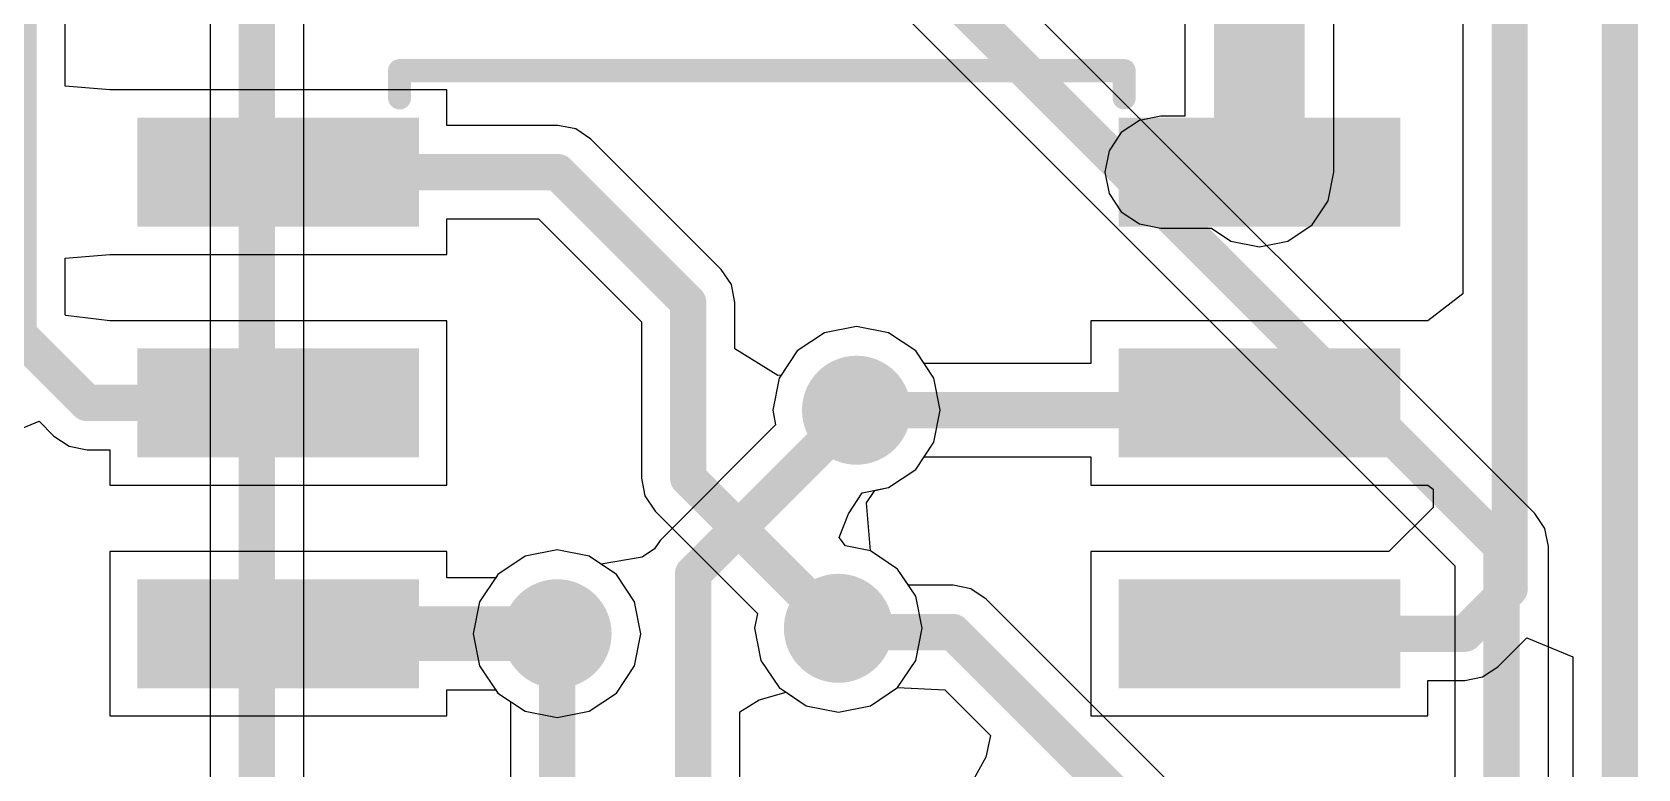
# Model space of a CAD drawing. Header units: millimetres. Extents: x -0.15 to 3.79, y -0.54 to 3.26.
# Drawn here: x 3.0518 to 3.3998, y 1.527 to 1.6866 of the extents above; entities that cross this region are included whole.
import ezdxf

# ---------------------------------------------------------------- set-up
doc = ezdxf.new("R2010")
doc.units = ezdxf.units.MM
doc.header["$MEASUREMENT"] = 0
for name, color, linetype in [('BottomLayer', 5, 'Continuous'), ('BottomSolder', 6, 'Continuous'), ('TopLayer', 1, 'Continuous'), ('TopOverlay', 2, 'Continuous'), ('TopPaste', 8, 'Continuous'), ('TopSolder', 216, 'Continuous'), ('ViaHoleLayer', 16, 'Continuous')]:
    doc.layers.add(name, color=color, linetype=linetype)

# ---------------------------------------------------------------- blocks, each defined once
blk = doc.blocks.new('14_SOIC_69')
at = {"layer": 'TopLayer'}
for points in [[(-0.13681, 0.16181), (-0.07579, 0.16181), (-0.07579, 0.13819), (-0.13681, 0.13819)], [(0.07579, 0.16181), (0.13681, 0.16181), (0.13681, 0.13819), (0.07579, 0.13819)], [(-0.13681, 0.11181), (-0.07579, 0.11181), (-0.07579, 0.08819), (-0.13681, 0.08819)], [(0.07579, 0.11181), (0.13681, 0.11181), (0.13681, 0.08819), (0.07579, 0.08819)], [(-0.13681, 0.06181), (-0.07579, 0.06181), (-0.07579, 0.03819), (-0.13681, 0.03819)], [(0.07579, 0.06181), (0.13681, 0.06181), (0.13681, 0.03819), (0.07579, 0.03819)], [(-0.13681, 0.01181), (-0.07579, 0.01181), (-0.07579, -0.01181), (-0.13681, -0.01181)], [(0.07579, 0.01181), (0.13681, 0.01181), (0.13681, -0.01181), (0.07579, -0.01181)], [(-0.13681, -0.03819), (-0.07579, -0.03819), (-0.07579, -0.06181), (-0.13681, -0.06181)], [(0.07579, -0.03819), (0.13681, -0.03819), (0.13681, -0.06181), (0.07579, -0.06181)], [(-0.13681, -0.08819), (-0.07579, -0.08819), (-0.07579, -0.11181), (-0.13681, -0.11181)], [(0.07579, -0.08819), (0.13681, -0.08819), (0.13681, -0.11181), (0.07579, -0.11181)], [(-0.13681, -0.13819), (-0.07579, -0.13819), (-0.07579, -0.16181), (-0.13681, -0.16181)], [(0.07579, -0.13819), (0.13681, -0.13819), (0.13681, -0.16181), (0.07579, -0.16181)]]:
    blk.add_hatch(color=1, dxfattribs=at).paths.add_polyline_path(points)
at = {"layer": 'TopOverlay'}
blk.add_hatch(color=2, dxfattribs=at).paths.add_polyline_path([(-0.072, 0.142), (-0.061, 0.142), (-0.061, 0.16), (-0.072, 0.16)])
at = {"layer": 'TopPaste'}
for points in [[(-0.13681, 0.16181), (-0.07579, 0.16181), (-0.07579, 0.13819), (-0.13681, 0.13819)], [(0.07579, 0.16181), (0.13681, 0.16181), (0.13681, 0.13819), (0.07579, 0.13819)], [(-0.13681, 0.11181), (-0.07579, 0.11181), (-0.07579, 0.08819), (-0.13681, 0.08819)], [(0.07579, 0.11181), (0.13681, 0.11181), (0.13681, 0.08819), (0.07579, 0.08819)], [(-0.13681, 0.06181), (-0.07579, 0.06181), (-0.07579, 0.03819), (-0.13681, 0.03819)], [(0.07579, 0.06181), (0.13681, 0.06181), (0.13681, 0.03819), (0.07579, 0.03819)], [(-0.13681, 0.01181), (-0.07579, 0.01181), (-0.07579, -0.01181), (-0.13681, -0.01181)], [(0.07579, 0.01181), (0.13681, 0.01181), (0.13681, -0.01181), (0.07579, -0.01181)], [(-0.13681, -0.03819), (-0.07579, -0.03819), (-0.07579, -0.06181), (-0.13681, -0.06181)], [(0.07579, -0.03819), (0.13681, -0.03819), (0.13681, -0.06181), (0.07579, -0.06181)], [(-0.13681, -0.08819), (-0.07579, -0.08819), (-0.07579, -0.11181), (-0.13681, -0.11181)], [(0.07579, -0.08819), (0.13681, -0.08819), (0.13681, -0.11181), (0.07579, -0.11181)], [(-0.13681, -0.13819), (-0.07579, -0.13819), (-0.07579, -0.16181), (-0.13681, -0.16181)], [(0.07579, -0.13819), (0.13681, -0.13819), (0.13681, -0.16181), (0.07579, -0.16181)]]:
    blk.add_hatch(color=8, dxfattribs=at).paths.add_polyline_path(points)
at = {"layer": 'TopSolder'}
for points in [[(-0.13681, 0.16181), (-0.07579, 0.16181), (-0.07579, 0.13819), (-0.13681, 0.13819)], [(0.07579, 0.16181), (0.13681, 0.16181), (0.13681, 0.13819), (0.07579, 0.13819)], [(-0.13681, 0.11181), (-0.07579, 0.11181), (-0.07579, 0.08819), (-0.13681, 0.08819)], [(0.07579, 0.11181), (0.13681, 0.11181), (0.13681, 0.08819), (0.07579, 0.08819)], [(-0.13681, 0.06181), (-0.07579, 0.06181), (-0.07579, 0.03819), (-0.13681, 0.03819)], [(0.07579, 0.06181), (0.13681, 0.06181), (0.13681, 0.03819), (0.07579, 0.03819)], [(-0.13681, 0.01181), (-0.07579, 0.01181), (-0.07579, -0.01181), (-0.13681, -0.01181)], [(0.07579, 0.01181), (0.13681, 0.01181), (0.13681, -0.01181), (0.07579, -0.01181)], [(-0.13681, -0.03819), (-0.07579, -0.03819), (-0.07579, -0.06181), (-0.13681, -0.06181)], [(0.07579, -0.03819), (0.13681, -0.03819), (0.13681, -0.06181), (0.07579, -0.06181)], [(-0.13681, -0.08819), (-0.07579, -0.08819), (-0.07579, -0.11181), (-0.13681, -0.11181)], [(0.07579, -0.08819), (0.13681, -0.08819), (0.13681, -0.11181), (0.07579, -0.11181)], [(-0.13681, -0.13819), (-0.07579, -0.13819), (-0.07579, -0.16181), (-0.13681, -0.16181)], [(0.07579, -0.13819), (0.13681, -0.13819), (0.13681, -0.16181), (0.07579, -0.16181)]]:
    blk.add_hatch(color=216, dxfattribs=at).paths.add_polyline_path(points)
at = {"layer": 'TopOverlay'}
for points, const_width in [([(-0.077, 0.172), (-0.077, 0.16609)], 0.005), ([(0.08, 0.172), (-0.077, 0.172)], 0.005), ([(0.08, 0.172), (0.08, 0.16609)], 0.005), ([(-0.149, 0.155), (-0.149, 0.145)], 0.00787), ([(-0.144, 0.15), (-0.149, 0.155)], 0.00787), ([(-0.144, 0.15), (-0.149, 0.145)], 0.00787), ([(-0.077, -0.16609), (-0.077, -0.172)], 0.005), ([(0.08, -0.16609), (0.08, -0.172)], 0.005), ([(0.08, -0.172), (-0.077, -0.172)], 0.005)]:
    blk.add_lwpolyline(points, dxfattribs=dict(at, const_width=const_width))
for points, const_width in [([(-0.07825, 0.172, 1), (-0.07575, 0.172, 1)], 0.0025), ([(-0.07825, 0.172, 1), (-0.07575, 0.172, 1)], 0.0025), ([(0.07875, 0.172, 1), (0.08125, 0.172, 1)], 0.0025), ([(0.07875, 0.172, 1), (0.08125, 0.172, 1)], 0.0025), ([(-0.07825, 0.16609, 1), (-0.07575, 0.16609, 1)], 0.0025), ([(0.07875, 0.16609, 1), (0.08125, 0.16609, 1)], 0.0025), ([(-0.15097, 0.155, 1), (-0.14703, 0.155, 1)], 0.00394), ([(-0.15097, 0.155, 1), (-0.14703, 0.155, 1)], 0.00394), ([(-0.14597, 0.15, 1), (-0.14203, 0.15, 1)], 0.00394), ([(-0.14597, 0.15, 1), (-0.14203, 0.15, 1)], 0.00394), ([(-0.15097, 0.145, 1), (-0.14703, 0.145, 1)], 0.00394), ([(-0.15097, 0.145, 1), (-0.14703, 0.145, 1)], 0.00394), ([(-0.07825, -0.16609, 1), (-0.07575, -0.16609, 1)], 0.0025), ([(0.07875, -0.16609, 1), (0.08125, -0.16609, 1)], 0.0025), ([(-0.07825, -0.172, 1), (-0.07575, -0.172, 1)], 0.0025), ([(-0.07825, -0.172, 1), (-0.07575, -0.172, 1)], 0.0025), ([(0.07875, -0.172, 1), (0.08125, -0.172, 1)], 0.0025), ([(0.07875, -0.172, 1), (0.08125, -0.172, 1)], 0.0025)]:
    blk.add_lwpolyline(points, format="xyb", close=True, dxfattribs=dict(at, const_width=const_width))

msp = doc.modelspace()

# ---------------------------------------------------------------- hatches: boundary and pattern name
at = {"layer": 'BottomLayer'}
h = msp.add_hatch(color=5, dxfattribs=at)
edge = h.paths.add_edge_path()
edge.add_arc((3.23047, 1.60468), 0.01181, 0, 360)
h = msp.add_hatch(color=5, dxfattribs=at)
edge = h.paths.add_edge_path()
edge.add_arc((3.22655, 1.55743), 0.01181, 0, 360)
h = msp.add_hatch(color=5, dxfattribs=at)
edge = h.paths.add_edge_path()
edge.add_arc((3.1656, 1.55625), 0.01181, 0, 360)
at = {"layer": 'BottomSolder'}
h = msp.add_hatch(color=6, dxfattribs=at)
edge = h.paths.add_edge_path()
edge.add_arc((3.23047, 1.60468), 0.00591, 0, 360)
h = msp.add_hatch(color=6, dxfattribs=at)
edge = h.paths.add_edge_path()
edge.add_arc((3.22655, 1.55743), 0.00591, 0, 360)
h = msp.add_hatch(color=6, dxfattribs=at)
edge = h.paths.add_edge_path()
edge.add_arc((3.1656, 1.55625), 0.00591, 0, 360)
at = {"layer": 'TopLayer'}
h = msp.add_hatch(color=1, dxfattribs=at)
edge = h.paths.add_edge_path()
edge.add_arc((3.23047, 1.60468), 0.01181, 0, 360)
h = msp.add_hatch(color=1, dxfattribs=at)
edge = h.paths.add_edge_path()
edge.add_arc((3.22655, 1.55743), 0.01181, 0, 360)
h = msp.add_hatch(color=1, dxfattribs=at)
edge = h.paths.add_edge_path()
edge.add_arc((3.1656, 1.55625), 0.01181, 0, 360)
at = {"layer": 'TopSolder'}
h = msp.add_hatch(color=216, dxfattribs=at)
edge = h.paths.add_edge_path()
edge.add_arc((3.23047, 1.60468), 0.00591, 0, 360)
h = msp.add_hatch(color=216, dxfattribs=at)
edge = h.paths.add_edge_path()
edge.add_arc((3.22655, 1.55743), 0.00591, 0, 360)
h = msp.add_hatch(color=216, dxfattribs=at)
edge = h.paths.add_edge_path()
edge.add_arc((3.1656, 1.55625), 0.00591, 0, 360)
at = {"layer": 'ViaHoleLayer'}
h = msp.add_hatch(color=16, dxfattribs=at)
edge = h.paths.add_edge_path()
edge.add_arc((3.23047, 1.60468), 0.00591, 0, 360)
h = msp.add_hatch(color=16, dxfattribs=at)
edge = h.paths.add_edge_path()
edge.add_arc((3.22655, 1.55743), 0.00591, 0, 360)
h = msp.add_hatch(color=16, dxfattribs=at)
edge = h.paths.add_edge_path()
edge.add_arc((3.1656, 1.55625), 0.00591, 0, 360)

# ---------------------------------------------------------------- linework, layer by layer
at = {"layer": 'BottomLayer'}
for p, q in [((3.09044, 1.77259), (3.09044, 1.50377)), ((3.1107, 1.49957), (3.1107, 1.76839)), ((3.37742, 1.58231), (3.24801, 1.71172)), ((3.23369, 1.69739), (3.36012, 1.57095)), ((3.22352, 1.62145), (3.21763, 1.61752)), ((3.23047, 1.62284), (3.22352, 1.62145)), ((3.23742, 1.62145), (3.23047, 1.62284)), ((3.24331, 1.61752), (3.23742, 1.62145)), ((3.21763, 1.61752), (3.21369, 1.61163)), ((3.24725, 1.61163), (3.24331, 1.61752)), ((3.21369, 1.61163), (3.21231, 1.60468)), ((3.24863, 1.60468), (3.24725, 1.61163)), ((3.21231, 1.60468), (3.21295, 1.60148)), ((3.24725, 1.59773), (3.24863, 1.60468)), ((3.21295, 1.60148), (3.18791, 1.57645)), ((3.24331, 1.59184), (3.24725, 1.59773)), ((3.23742, 1.5879), (3.24331, 1.59184)), ((3.23265, 1.58458), (3.23442, 1.5873)), ((3.23442, 1.5873), (3.23742, 1.5879)), ((3.2335, 1.57421), (3.23265, 1.58458)), ((3.37961, 1.57903), (3.37742, 1.58231)), ((3.18791, 1.57645), (3.18672, 1.57467)), ((3.38039, 1.57515), (3.37961, 1.57903)), ((3.15865, 1.57303), (3.15276, 1.56909)), ((3.1656, 1.57441), (3.15865, 1.57303)), ((3.17255, 1.57303), (3.1656, 1.57441)), ((3.17515, 1.57129), (3.17255, 1.57303)), ((3.18404, 1.57286), (3.17515, 1.57129)), ((3.18672, 1.57467), (3.18404, 1.57286)), ((3.23939, 1.57027), (3.2335, 1.57421)), ((3.38039, 1.4709), (3.38039, 1.57515)), ((3.24175, 1.56674), (3.23939, 1.57027)), ((3.36012, 1.57095), (3.36012, 1.47607)), ((3.15276, 1.56909), (3.14882, 1.5632)), ((3.25139, 1.56674), (3.24175, 1.56674)), ((3.25527, 1.56597), (3.25139, 1.56674)), ((3.25855, 1.56377), (3.25527, 1.56597)), ((3.14882, 1.5632), (3.14744, 1.55625)), ((3.34853, 1.4738), (3.25855, 1.56377)), ((3.14744, 1.55625), (3.14882, 1.5493)), ((3.14882, 1.5493), (3.15276, 1.54341)), ((3.15276, 1.54341), (3.15547, 1.5416)), ((3.15547, 1.5416), (3.15547, 1.4558)), ((3.20521, 1.53932), (3.20936, 1.5419)), ((3.20936, 1.5419), (3.21521, 1.54359)), ((3.21521, 1.54359), (3.2196, 1.54066)), ((3.2335, 1.54066), (3.23939, 1.54459)), ((3.23939, 1.54459), (3.2496, 1.54408)), ((3.2496, 1.54408), (3.25949, 1.53418)), ((3.20521, 1.46004), (3.20521, 1.53932)), ((3.2196, 1.54066), (3.22655, 1.53927)), ((3.22655, 1.53927), (3.2335, 1.54066)), ((3.25949, 1.53418), (3.25847, 1.52953)), ((3.25847, 1.52953), (3.25549, 1.52404))]:
    msp.add_line(p, q, dxfattribs=at)
at = {"layer": 'BottomLayer', "const_width": 0.00787}
for points in [[(3.10057, 1.49957), (3.10057, 1.77259)], [(3.22419, 1.72122), (3.37025, 1.57515)], [(3.19508, 1.56928), (3.23047, 1.60468)], [(3.37025, 1.45625), (3.37025, 1.57515)], [(3.19508, 1.46004), (3.19508, 1.56928)], [(3.1656, 1.4516), (3.1656, 1.55625)], [(3.22655, 1.55743), (3.22738, 1.55661)], [(3.22738, 1.55661), (3.25139, 1.55661)], [(3.25139, 1.55661), (3.34466, 1.46334)]]:
    msp.add_lwpolyline(points, dxfattribs=at)
at = {"layer": 'BottomLayer', "const_width": 0.00394}
for points in [[(3.2285, 1.60468, 1), (3.23244, 1.60468, 1)], [(3.36829, 1.57515, 1), (3.37222, 1.57515, 1)], [(3.36829, 1.57515, 1), (3.37222, 1.57515, 1)], [(3.19311, 1.56928, 1), (3.19704, 1.56928, 1)], [(3.19311, 1.56928, 1), (3.19704, 1.56928, 1)], [(3.16363, 1.55625, 1), (3.16757, 1.55625, 1)], [(3.22458, 1.55743, 1), (3.22852, 1.55743, 1)], [(3.22541, 1.55661, 1), (3.22934, 1.55661, 1)], [(3.22541, 1.55661, 1), (3.22934, 1.55661, 1)], [(3.24942, 1.55661, 1), (3.25336, 1.55661, 1)], [(3.24942, 1.55661, 1), (3.25336, 1.55661, 1)]]:
    msp.add_lwpolyline(points, format="xyb", close=True, dxfattribs=at)
at = {"layer": 'TopLayer'}
for p, q in [((3.36187, 1.7457), (3.36187, 1.62988)), ((3.30161, 1.71275), (3.30161, 1.66839)), ((3.33392, 1.65625), (3.33392, 1.71275)), ((3.05901, 1.67491), (3.05901, 1.70232)), ((3.06866, 1.67406), (3.05901, 1.67491)), ((3.06901, 1.67406), (3.06866, 1.67406)), ((3.14168, 1.67406), (3.06901, 1.67406)), ((3.14168, 1.66638), (3.14168, 1.67406)), ((3.29179, 1.66747), (3.28785, 1.66484)), ((3.29643, 1.66839), (3.29179, 1.66747)), ((3.30161, 1.66839), (3.29643, 1.66839)), ((3.16575, 1.66638), (3.14168, 1.66638)), ((3.16963, 1.66561), (3.16575, 1.66638)), ((3.17291, 1.66342), (3.16963, 1.66561)), ((3.20116, 1.63516), (3.17291, 1.66342)), ((3.28785, 1.66484), (3.28522, 1.6609)), ((3.28522, 1.6609), (3.2843, 1.65625)), ((3.2843, 1.65625), (3.28522, 1.65161)), ((3.33269, 1.65007), (3.33392, 1.65625)), ((3.28522, 1.65161), (3.28785, 1.64767)), ((3.32919, 1.64483), (3.33269, 1.65007)), ((3.14168, 1.63844), (3.14168, 1.64612)), ((3.14168, 1.64612), (3.16155, 1.64612)), ((3.16155, 1.64612), (3.18387, 1.6238)), ((3.28785, 1.64767), (3.29179, 1.64504)), ((3.29179, 1.64504), (3.29643, 1.64411)), ((3.29643, 1.64411), (3.30742, 1.64411)), ((3.30742, 1.64411), (3.31158, 1.64133)), ((3.32395, 1.64133), (3.32919, 1.64483)), ((3.31158, 1.64133), (3.31777, 1.6401)), ((3.31777, 1.6401), (3.32395, 1.64133)), ((3.05901, 1.6376), (3.06866, 1.63844)), ((3.05901, 1.62532), (3.05901, 1.6376)), ((3.06866, 1.63844), (3.06901, 1.63844)), ((3.06901, 1.63844), (3.14168, 1.63844)), ((3.20336, 1.63188), (3.20116, 1.63516)), ((3.20413, 1.628), (3.20336, 1.63188)), ((3.36187, 1.62988), (3.35428, 1.62406)), ((3.05913, 1.6252), (3.05901, 1.62532)), ((3.06866, 1.62406), (3.05913, 1.6252)), ((3.20413, 1.61796), (3.20413, 1.628)), ((3.14168, 1.62406), (3.06866, 1.62406)), ((3.06866, 1.62406), (3.06866, 1.62406)), ((3.14168, 1.58844), (3.14168, 1.62406)), ((3.18387, 1.6238), (3.18387, 1.58999)), ((3.22352, 1.62145), (3.21763, 1.61752)), ((3.23047, 1.62284), (3.22352, 1.62145)), ((3.23742, 1.62145), (3.23047, 1.62284)), ((3.24331, 1.61752), (3.23742, 1.62145)), ((3.35187, 1.62406), (3.28125, 1.62406)), ((3.28125, 1.62406), (3.28125, 1.61481)), ((3.35428, 1.62406), (3.35187, 1.62406)), ((3.2134, 1.61218), (3.20413, 1.61796)), ((3.21763, 1.61752), (3.21413, 1.61228)), ((3.24512, 1.61481), (3.24331, 1.61752)), ((3.28125, 1.61481), (3.24512, 1.61481)), ((3.21413, 1.61228), (3.2134, 1.61218)), ((3.04413, 1.59847), (3.05337, 1.6023)), ((3.05337, 1.6023), (3.05658, 1.59909)), ((3.05658, 1.59909), (3.05987, 1.59689)), ((3.05987, 1.59689), (3.06375, 1.59612)), ((3.06375, 1.59612), (3.06866, 1.59612)), ((3.06866, 1.59612), (3.06866, 1.58844)), ((3.24331, 1.59184), (3.24512, 1.59455)), ((3.24512, 1.59455), (3.28125, 1.59455)), ((3.28125, 1.59455), (3.28125, 1.58844)), ((3.23742, 1.5879), (3.24331, 1.59184)), ((3.06866, 1.58844), (3.14168, 1.58844)), ((3.18387, 1.58999), (3.18464, 1.58611)), ((3.22876, 1.58223), (3.23171, 1.58676)), ((3.23171, 1.58676), (3.23742, 1.5879)), ((3.28125, 1.58844), (3.35187, 1.58844)), ((3.35187, 1.58844), (3.35428, 1.58844)), ((3.35428, 1.58844), (3.35544, 1.58755)), ((3.35544, 1.58755), (3.35544, 1.58358)), ((3.18464, 1.58611), (3.18684, 1.58282)), ((3.35544, 1.58358), (3.34581, 1.57406)), ((3.18684, 1.58282), (3.20903, 1.56063)), ((3.22671, 1.57707), (3.22876, 1.58223)), ((3.22807, 1.57529), (3.22671, 1.57707)), ((3.14168, 1.57406), (3.06866, 1.57406)), ((3.06866, 1.57406), (3.06866, 1.53844)), ((3.14168, 1.56839), (3.14168, 1.57406)), ((3.15865, 1.57303), (3.15276, 1.56909)), ((3.1656, 1.57441), (3.15865, 1.57303)), ((3.17255, 1.57303), (3.1656, 1.57441)), ((3.17844, 1.56909), (3.17255, 1.57303)), ((3.2335, 1.57421), (3.22807, 1.57529)), ((3.23939, 1.57027), (3.2335, 1.57421)), ((3.34581, 1.57406), (3.28125, 1.57406)), ((3.28125, 1.57406), (3.28125, 1.53844)), ((3.24333, 1.56438), (3.23939, 1.57027)), ((3.15229, 1.56839), (3.14168, 1.56839)), ((3.15276, 1.56909), (3.15229, 1.56839)), ((3.18238, 1.5632), (3.17844, 1.56909)), ((3.18376, 1.55625), (3.18238, 1.5632)), ((3.24471, 1.55743), (3.24333, 1.56438)), ((3.20903, 1.56063), (3.20839, 1.55743)), ((3.18238, 1.5493), (3.18376, 1.55625)), ((3.20839, 1.55743), (3.20978, 1.55048)), ((3.24333, 1.55048), (3.24471, 1.55743)), ((3.36942, 1.54909), (3.37571, 1.55538)), ((3.37571, 1.55538), (3.38571, 1.55124)), ((3.17844, 1.54341), (3.18238, 1.5493)), ((3.20978, 1.55048), (3.21371, 1.54459)), ((3.23939, 1.54459), (3.24333, 1.55048)), ((3.36613, 1.54689), (3.36942, 1.54909)), ((3.38571, 1.55124), (3.38571, 1.47937)), ((3.35428, 1.53844), (3.35428, 1.54612)), ((3.35428, 1.54612), (3.36225, 1.54612)), ((3.36225, 1.54612), (3.36613, 1.54689)), ((3.14168, 1.53844), (3.14168, 1.54411)), ((3.14168, 1.54411), (3.15229, 1.54411)), ((3.15229, 1.54411), (3.15276, 1.54341)), ((3.15276, 1.54341), (3.15865, 1.53947)), ((3.17255, 1.53947), (3.17844, 1.54341)), ((3.21371, 1.54459), (3.2196, 1.54066)), ((3.2335, 1.54066), (3.23939, 1.54459)), ((3.06866, 1.53844), (3.14168, 1.53844)), ((3.15865, 1.53947), (3.1656, 1.53809)), ((3.1656, 1.53809), (3.17255, 1.53947)), ((3.2196, 1.54066), (3.22655, 1.53927)), ((3.22655, 1.53927), (3.2335, 1.54066)), ((3.28125, 1.53844), (3.35428, 1.53844))]:
    msp.add_line(p, q, dxfattribs=at)
for points, const_width in [([(3.04887, 1.62113), (3.04887, 2.01287)], 0.00787), ([(3.39584, 1.39995), (3.39584, 1.95901)], 0.00787), ([(3.372, 1.566), (3.372, 1.874)], 0.00787), ([(3.31777, 1.65625), (3.31777, 1.71275)], 0.01969), ([(3.31109, 1.65625), (3.317, 1.66216)], 0.01181), ([(3.10517, 1.65625), (3.16575, 1.65625)], 0.00787), ([(3.16575, 1.65625), (3.194, 1.628)], 0.00787), ([(3.29643, 1.65625), (3.31109, 1.65625)], 0.01181), ([(3.194, 1.58999), (3.194, 1.628)], 0.00787), ([(3.04887, 1.62113), (3.06375, 1.60625)], 0.00787), ([(3.06375, 1.60625), (3.10155, 1.60625)], 0.00787), ([(3.23047, 1.60468), (3.29486, 1.60468)], 0.00787), ([(3.29486, 1.60468), (3.29643, 1.60625)], 0.00787), ([(3.194, 1.58999), (3.22655, 1.55743)], 0.00787), ([(3.36225, 1.55625), (3.372, 1.566)], 0.00787), ([(3.10155, 1.55625), (3.14899, 1.55625)], 0.00787), ([(3.10517, 1.55625), (3.1656, 1.55625)], 0.01181), ([(3.29643, 1.55625), (3.31777, 1.55625)], 0.00787), ([(3.31777, 1.55625), (3.33561, 1.55625)], 0.00787), ([(3.33561, 1.55625), (3.33561, 1.55625)], 0.00787), ([(3.33561, 1.55625), (3.36225, 1.55625)], 0.00787)]:
    msp.add_lwpolyline(points, dxfattribs=dict(at, const_width=const_width))
for points, const_width in [([(3.31405, 1.66216, 1), (3.31995, 1.66216, 1)], 0.00591), ([(3.31284, 1.65625, 1), (3.32269, 1.65625, 1)], 0.00984), ([(3.1032, 1.65625, 1), (3.10714, 1.65625, 1)], 0.00394), ([(3.16378, 1.65625, 1), (3.16772, 1.65625, 1)], 0.00394), ([(3.16378, 1.65625, 1), (3.16772, 1.65625, 1)], 0.00394), ([(3.29348, 1.65625, 1), (3.29939, 1.65625, 1)], 0.00591), ([(3.30814, 1.65625, 1), (3.31405, 1.65625, 1)], 0.00591), ([(3.30814, 1.65625, 1), (3.31405, 1.65625, 1)], 0.00591), ([(3.19203, 1.628, 1), (3.19597, 1.628, 1)], 0.00394), ([(3.19203, 1.628, 1), (3.19597, 1.628, 1)], 0.00394), ([(3.04691, 1.62113, 1), (3.05084, 1.62113, 1)], 0.00394), ([(3.04691, 1.62113, 1), (3.05084, 1.62113, 1)], 0.00394), ([(3.06178, 1.60625, 1), (3.06572, 1.60625, 1)], 0.00394), ([(3.06178, 1.60625, 1), (3.06572, 1.60625, 1)], 0.00394), ([(3.09958, 1.60625, 1), (3.10352, 1.60625, 1)], 0.00394), ([(3.2285, 1.60468, 1), (3.23244, 1.60468, 1)], 0.00394), ([(3.29289, 1.60468, 1), (3.29683, 1.60468, 1)], 0.00394), ([(3.29289, 1.60468, 1), (3.29683, 1.60468, 1)], 0.00394), ([(3.29447, 1.60625, 1), (3.2984, 1.60625, 1)], 0.00394), ([(3.19203, 1.58999, 1), (3.19597, 1.58999, 1)], 0.00394), ([(3.19203, 1.58999, 1), (3.19597, 1.58999, 1)], 0.00394), ([(3.37003, 1.566, 1), (3.37397, 1.566, 1)], 0.00394), ([(3.37003, 1.566, 1), (3.37397, 1.566, 1)], 0.00394), ([(3.09958, 1.55625, 1), (3.10352, 1.55625, 1)], 0.00394), ([(3.10221, 1.55625, 1), (3.10812, 1.55625, 1)], 0.00591), ([(3.14703, 1.55625, 1), (3.15096, 1.55625, 1)], 0.00394), ([(3.16265, 1.55625, 1), (3.16855, 1.55625, 1)], 0.00591), ([(3.22458, 1.55743, 1), (3.22852, 1.55743, 1)], 0.00394), ([(3.29447, 1.55625, 1), (3.2984, 1.55625, 1)], 0.00394), ([(3.3158, 1.55625, 1), (3.31973, 1.55625, 1)], 0.00394), ([(3.3158, 1.55625, 1), (3.31973, 1.55625, 1)], 0.00394), ([(3.33364, 1.55625, 1), (3.33758, 1.55625, 1)], 0.00394), ([(3.33364, 1.55625, 1), (3.33758, 1.55625, 1)], 0.00394), ([(3.33364, 1.55625, 1), (3.33758, 1.55625, 1)], 0.00394), ([(3.33364, 1.55625, 1), (3.33758, 1.55625, 1)], 0.00394), ([(3.36028, 1.55625, 1), (3.36422, 1.55625, 1)], 0.00394), ([(3.36028, 1.55625, 1), (3.36422, 1.55625, 1)], 0.00394)]:
    msp.add_lwpolyline(points, format="xyb", close=True, dxfattribs=dict(at, const_width=const_width))

# ---------------------------------------------------------------- block references
at = {"rotation": 180}
msp.add_blockref('14_SOIC_69', (3.21147, 1.50625), dxfattribs=at)

doc.saveas('drawing.dxf')
